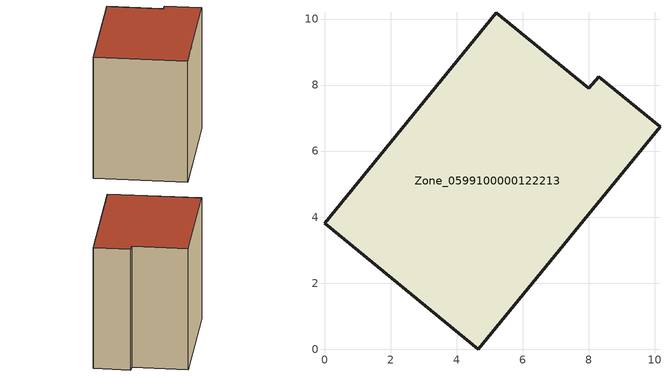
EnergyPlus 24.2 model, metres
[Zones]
Zone_0599100000122213
 floor ground (C_G): 4.66,0 0,3.81 5.21,10.19 8.01,7.9 8.3,8.25 10.16,6.73 z0
 wall outside (C_F): 4.66,0 10.16,6.73 8.3,8.25 8.01,7.9 5.21,10.19 0,3.81 4.66,0 z0:8.32
 roof outside (C_R): 0,3.81 4.66,0 10.16,6.73 8.3,8.25 8.01,7.9 5.21,10.19 z8.32
[BUILDING]
Pand.0599100000122213: North Axis=0; Terrain=City; Loads Convergence Tolerance Value=0.04; Temperature Convergence Tolerance Value=0.4; Solar Distribution=FullExterior; Maximum Number of Warmup Days=25; Minimum Number of Warmup Days=1
[Site:Location]
Rotterdam.The.Hague.AP_ZH_NLD Design_Conditions: Latitude=51.96; Longitude=4.45; Time Zone=1; Elevation=-4.5
[SITE:GROUNDTEMPERATURE:BUILDINGSURFACE]
18, 18, 18, 18, 18, 18, 18, 18, 18, 18, 18, 18
[MATERIAL] Thermal Absorptance=0.9; Solar Absorptance=0.7; Visible Absorptance=0.7
Name | Roughness | Thickness | Conductivity | Density | Specific Heat
G.TI.1946-1964 | MediumSmooth | 0.15 | 1 | 540 | 1210
F.TI.1946-1964 | Rough | 0.3 | 0.857143 | 1920 | 840
R.TI.1946-1964 | MediumRough | 0.2 | 0.277778 | 1500 | 1000
[CONSTRUCTION]
C_G: G.TI.1946-1964
C_F: F.TI.1946-1964
C_R: R.TI.1946-1964
[ZONE]
Zone_0599100000122213: Type=1; Multiplier=1; Ceiling Height=Autocalculate; Volume=Autocalculate; Floor Area=autocalculate; Part of Total Floor Area=Yes
[ZONEINFILTRATION:DESIGNFLOWRATE]
Infil_Zone_0599100000122213: Zone or ZoneList or Space or SpaceList=Zone_0599100000122213; Schedule=AlwaysOn; Design Flow Rate Calculation Method=Flow/Area; Flow Rate per Floor Area=0.003; Constant Term Coefficient=1; Temperature Term Coefficient=0; Velocity Term Coefficient=0; Velocity Squared Term Coefficient=0
[HVACTEMPLATE:ZONE:IDEALLOADSAIRSYSTEM]
Zone_0599100000122213: Maximum Heating Supply Air Temperature=50; Minimum Cooling Supply Air Temperature=13; Maximum Heating Supply Air Humidity Ratio=0.0156; Minimum Cooling Supply Air Humidity Ratio=0.0077; Heating Limit=NoLimit; Cooling Limit=NoLimit; Dehumidification Control Type=ConstantSensibleHeatRatio; Cooling Sensible Heat Ratio=0.7; Dehumidification Setpoint=60; Humidification Control Type=None; Humidification Setpoint=30; Outdoor Air Method=None; Outdoor Air Flow Rate per Person=0.00944; Outdoor Air Flow Rate per Zone Floor Area=0; Outdoor Air Flow Rate per Zone=0; Demand Controlled Ventilation Type=None; Outdoor Air Economizer Type=NoEconomizer; Heat Recovery Type=None; Sensible Heat Recovery Effectiveness=0.7; Latent Heat Recovery Effectiveness=0.65
[ZONECONTROL:THERMOSTAT]
ThermostatControl_Zone_0599100000122213: Zone or ZoneList=Zone_0599100000122213; Control Type Schedule=DualSetpointControlType; Control 1=Thermostat_Zone_0599100000122213; Temperature Difference Between Cutout And Setpoint=0
[THERMOSTATSETPOINT:DUALSETPOINT]
Thermostat_Zone_0599100000122213: Heating Setpoint Temperature Schedule=HeatingSetpoint_Zone_0599100000122213; Cooling Setpoint Temperature Schedule=CoolingSetpoint_Zone_0599100000122213
[SCHEDULE:COMPACT]
HeatingSetpoint_Zone_0599100000122213: Through: 12/31, For: AllDays, Until: 24:00, 21
CoolingSetpoint_Zone_0599100000122213: Through: 12/31, For: AllDays, Until: 24:00, 24
DualSetpointControlType: Through: 12/31, For: AllDays, Until: 24:00, 4
AlwaysOn: Through: 12/31, For: AllDays, Until: 24:00, 1
